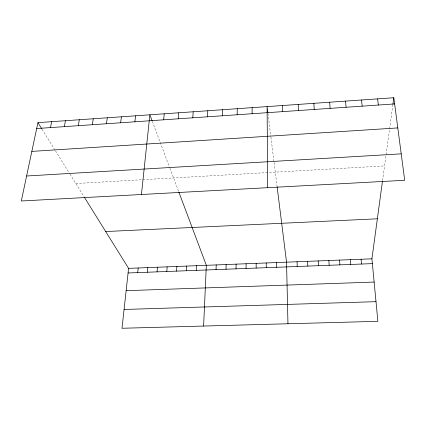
<?xml version="1.0" encoding="UTF-8"?>
<svg xmlns="http://www.w3.org/2000/svg" width="426" height="426" viewBox="0 0 426 426"><rect width="100%" height="100%" fill="white"/><g stroke="black" fill="none" stroke-linecap="round" stroke-linejoin="round"><path stroke-width="0.32" stroke-dasharray="2.13 1.6" d="M382.564 180.507L389.497 129.477M389.588 128.844L392.841 104.887M75.807 183.51L384.55 165.911M41.998 129.174L55.13 150.271M55.481 150.836L69.688 173.675M70.018 174.207L84.007 196.69M152.343 121.399L169.676 167.604M169.899 168.195L178.664 191.562M267.954 113.46L270.824 136.416M270.904 137.06L274.014 161.912M274.094 162.572L277.049 186.226"/><path stroke-width="0.64" d="M256.154 268.071L256.164 263.364M252.101 113.726L252.144 107.65M246.063 268.46L246.116 263.758M236.02 268.843L236.11 264.147M237.144 114.754L237.277 108.689M226.014 269.227L226.142 264.541M222.276 115.776L222.494 109.722M216.046 269.61L216.216 264.929M203.607 326.055L206.328 265.318L178.883 192.147M207.499 116.793L207.803 110.755M196.232 270.366L196.477 265.702M186.38 270.744L186.668 266.085M192.808 117.805L193.191 111.777M176.566 271.117L176.891 266.468M178.201 118.811L178.67 112.794M166.795 271.495L167.157 266.852M157.061 271.868L157.46 267.23M163.675 119.807L164.228 113.801M147.364 272.235L147.801 267.613M137.71 272.608L138.178 267.986M141.437 194.506L149.872 114.807L152.119 120.798M84.332 197.211L128.593 268.364L122.001 328.265L377.878 321.326L371.919 258.822L382.479 181.135M134.882 121.788L135.601 115.808M120.611 122.773L121.41 116.799M392.932 104.237L393.816 97.735L37.941 122.64L21.3 200.992L404.7 180.283L393.816 97.735M106.425 123.748L107.299 117.789M92.314 124.717L93.267 118.769M78.288 125.681L79.316 119.743M64.342 126.644L65.444 120.718M50.476 127.598L51.652 121.682M36.684 128.546L394.63 103.923M31.833 151.395L397.793 127.922M26.609 176.002L401.212 153.855M105.685 231.536L377.361 218.799M128.593 268.364L371.919 258.822M128.088 272.975L372.377 263.625M126.139 290.67L374.135 282.065M124.072 309.462L376.004 301.672M37.941 122.64L41.663 128.625M267.879 112.837L267.097 106.601L267.698 187.685M277.129 186.833L286.544 262.171L287.955 323.765M377.628 98.864L378.347 105.041M361.546 99.993L362.164 106.154M361.094 259.248L361.504 264.04M345.561 101.111L346.077 107.261M350.31 259.668L350.678 264.455M329.676 102.224L330.097 108.358M339.57 260.089L339.895 264.865M328.877 260.51L329.16 265.276M313.887 103.326L314.212 109.45M318.227 260.93L318.467 265.686M307.625 261.346L307.817 266.096M298.195 104.423L298.424 110.536M297.06 261.756L297.215 266.5M282.598 105.515L282.736 111.617M276.378 262.57L276.447 267.294M266.25 262.964L266.277 267.682"/></g></svg>
